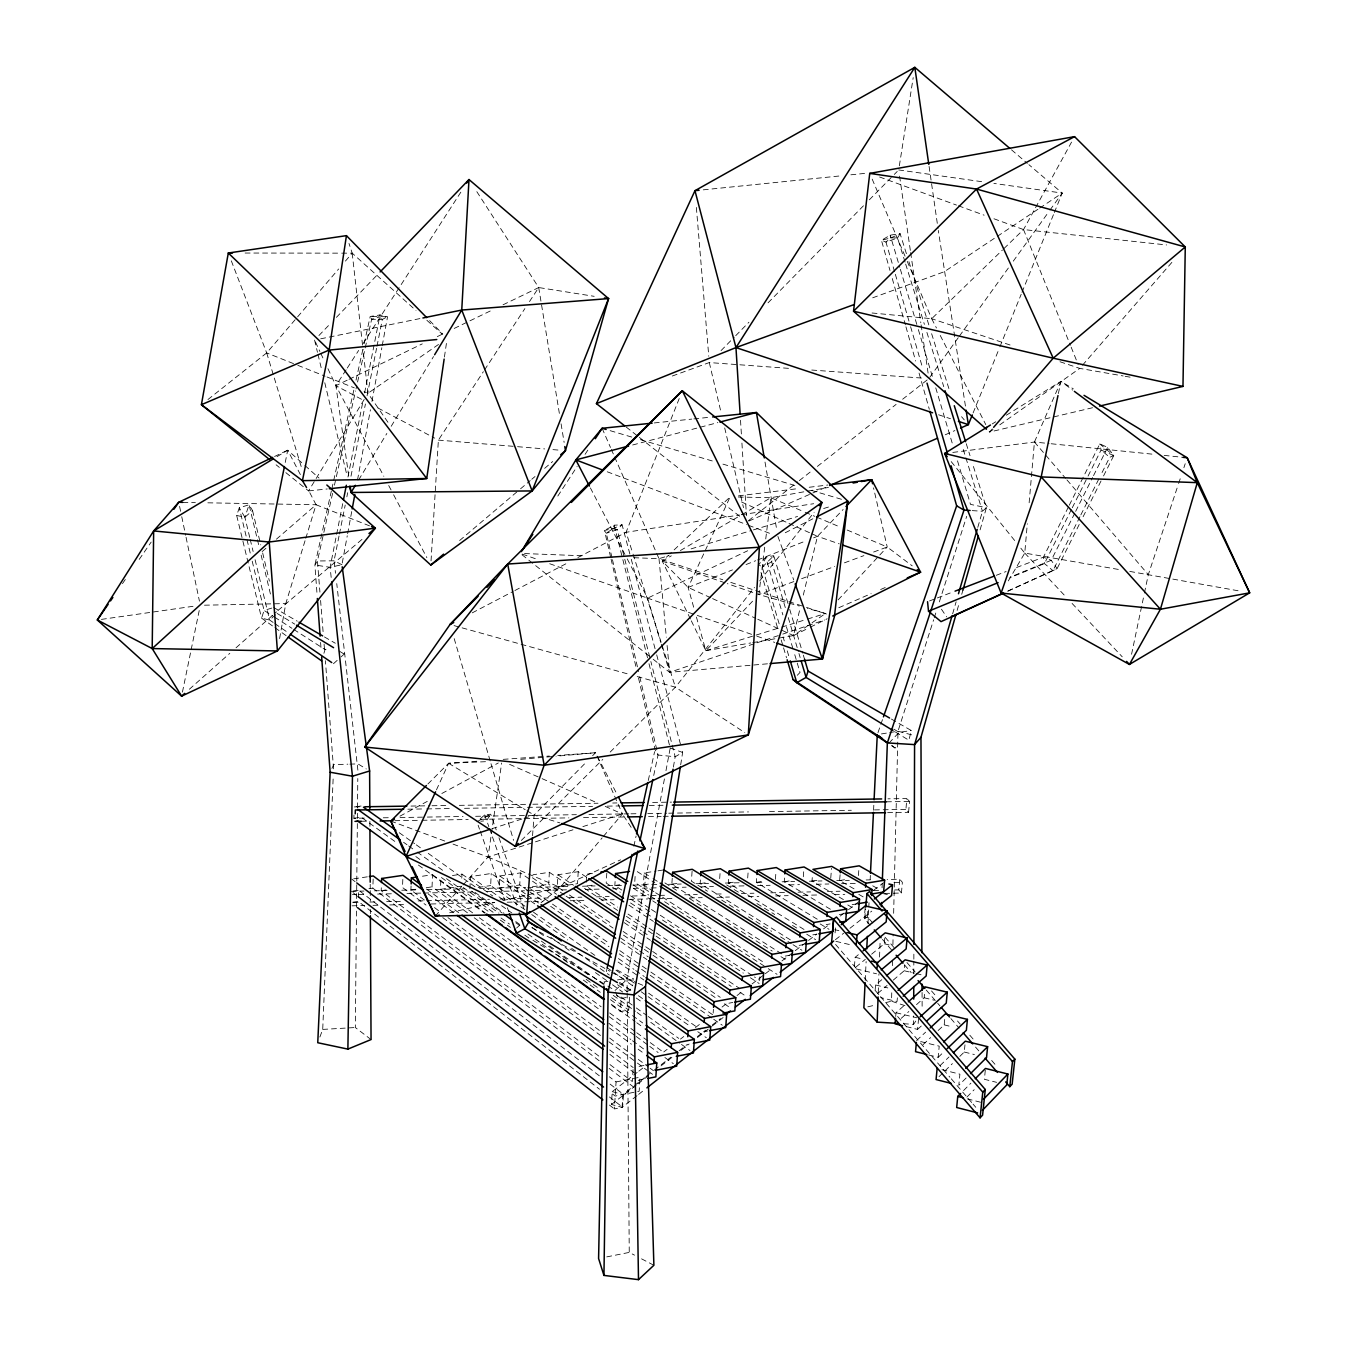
<?xml version="1.0" encoding="UTF-8"?>
<svg xmlns="http://www.w3.org/2000/svg" width="1347" height="1347" viewBox="0 0 1347 1347"><rect width="100%" height="100%" fill="white"/><g stroke="black" fill="none" stroke-linecap="round" stroke-linejoin="round"><path stroke-width="0.75" stroke-dasharray="5 3.75" d="M903.5 1023.737L913.62 1024.343L913.653 1015.941M913.805 973.864L913.838 961.253M913.855 959.148L913.872 952.834M371.048 1039.564L355.339 1027.525L357.376 820.374M357.41 818.286L357.494 809.917M357.511 807.83L357.797 778.532M357.881 770.164L336.75 583.605M904.931 1005.637L891.546 1001.225L891.798 990.769M892.404 965.647L892.556 959.367M892.909 944.718L893.145 934.246M893.65 913.317L897.994 731.219L933.623 619.788M364.38 818.1L353.874 818.269L354.008 814.48M358.47 897.658L358.74 890.232L600.122 1076.421M599.196 1060.779L372.833 888.144L373.203 877.991M598.809 1056.082L381.201 890.67L381.353 886.612M878.244 992.756L878.934 973.847M879.54 957.06L880.163 940.257M882.066 887.774L882.218 883.581M402.82 879.389L402.5 887.488L425.989 905.049M424.372 900.049L410.902 890.013L411.071 885.956M319.879 1037.022L322.724 1029.411L333.197 777.236M333.551 768.834L325.418 660.72M467.46 912.811L432.033 886.848L432.555 874.725L419.085 876.712M472.612 912.845L440.469 889.357L440.991 877.217L490.14 912.727M461.785 878.143L461.97 874.119L452.44 875.533M469.884 888.717L470.44 876.594L491.234 873.496L528.967 899.83M524.892 909.713L490.662 885.568L491.234 873.496M524.926 906.177L499.165 888.06L499.754 875.988L520.363 872.89L530.769 880.012M865.195 980.464L866.138 961.539M867.99 923.722L869.017 902.709M870.162 879.608L870.364 875.398M873.563 810.254L873.883 803.957M528.327 890.872L519.757 884.928L520.363 872.89M564.359 894.947L548.717 884.289L549.357 872.284L533.008 874.759M562.49 890.316L557.288 886.781L557.944 874.759L578.217 871.677L586.955 877.469M578.217 871.677L577.526 883.666L557.288 886.781M586.366 882.15L586.821 874.152L594.869 872.923M606.807 873.075L606.201 883.043L620.26 892.27M431.04 560.874L438.381 440.099L483.354 371.705M621.826 890.081L614.838 885.501L615.091 881.527M636.979 1095.667L622.095 1107.369L611.437 1104.473L612.228 1091.626L637.182 1072.414M610.124 1084.133L623.442 1094.404L622.634 1107.251L614.4 1108.935L616.067 1081.927L609.416 1076.825M621.236 998.43L629.554 996.932L628.729 1010.048L620.411 1011.563L621.236 998.43L616.135 994.776M635.111 876.459L634.74 882.42L650.55 892.623M622.095 1107.369L622.903 1094.505L632.837 1086.776M653.901 891.63L643.411 884.878L644.169 872.94L656.023 871.105M633.056 1069.569L632.299 1081.54L608.861 1063.726M781.681 953.844L671.85 884.255L672.237 878.295M692.089 871.29L691.415 881.174L707.461 891.209M790.335 939.852L700.154 883.615L700.558 877.688M719.685 878.581L720.106 872.671M713.152 1013.096L713.422 1009.307M804.024 929.464L728.306 883.009L728.744 877.065M532.553 835.746L534.102 815.07L586.753 761.644M747.686 877.975L748.275 870.095M817.259 919.193L756.341 882.386L756.778 876.459M759.944 976.71L759.657 980.38L754.438 976.962M775.401 879.338L776.007 871.475M830.426 909.259L784.24 881.763L784.695 875.87M803.3 876.762L803.755 870.886M843.407 899.56L811.988 881.157L812.46 875.264M830.745 878.126L831.537 868.344M854.049 888.868L839.619 880.534L840.107 874.674M858.376 875.567L858.864 869.724M854.385 966.607L855.177 957.296L858.342 954.72M865.178 907.794L864.404 916.903L872.317 918.738M875.095 990.55L875.584 984.977L881.814 979.69M871.627 954.181L884.272 943.792L884.743 938.337M1008.314 580.894L1024.764 553.078L1027.306 523.747M1029.142 502.785L1034.429 442.035L1060.914 381.353L1073.357 388.879M835.073 932.882L835.595 926.938M884.642 893.415L901.429 893.027L898.803 889.879L899.745 879.204L887.134 879.49M887.622 812.662L908.585 812.325L905.908 809.395L906.868 798.552L887.959 798.838M901.429 893.027L902.372 882.336L899.745 879.204M908.585 812.325L909.545 801.465L906.868 798.552M895.704 1016.429L896.041 1012.725L903.702 1005.923M897.371 997.824L897.035 1001.562L880.736 997.605M893.297 980.094L904.191 970.749L904.679 965.294M870.128 925.153L864.656 918.806L865.532 909.107M872.789 923.032L867.333 916.718L868.04 908.956M906.312 1026.633L917.576 1029.394L918.603 1018.231M916.499 1004.643L924.16 997.773L924.665 992.335M928.74 1054.97L938.169 1057.311L939.213 1046.164L918.435 1041.012M938.152 1030.522L944.196 1024.882L944.702 1019.443M959.822 1056.385L964.267 1052.041L964.974 1044.801M985.297 1070.242L984.404 1079.284L996.612 1082.348M764.709 547.168L758.849 594.549L787.136 602.58M765.736 538.935L770.838 497.733L805.809 491.47M444.426 357.039L446.834 340.572M463.048 884.996L488.018 857.046L501.656 763.025M899.341 165.849L913.199 77.604M680.673 764.843L682.643 752.417L681.565 748.36M673.382 767.117L675.167 756.761L650.854 661.495M279.604 638.579L285.783 603.574L305.163 540.332M331.345 491.049L314.895 564.999L330.099 567.323L341.936 564.713L347.257 535.786M347.627 533.715L351.82 510.984M357.511 479.987L370.442 409.741M371.957 401.473L381.841 347.745M382.228 345.674L387.549 316.747L380.039 314.929L370.206 316.478L363.353 347.29M664.425 778.903L627.062 978.494L627.163 991.038M665.974 770.686L670.2 748.04L648.816 662.96M342.694 503.711L330.099 567.323L331.446 579.867M347.964 477.04L362.983 401.12M364.616 392.903L380.039 314.929L378.355 317.37L371.654 319.256L356.029 388.896M339.023 536.039L334.056 560.807L335.521 573.233M339.427 533.984L345.202 505.091M346.853 496.841L347.678 492.716M350.978 476.215L365.424 403.999M367.074 395.749L376.571 348.301M376.975 346.23L382.346 319.407L387.549 316.747L370.206 316.478L371.654 319.256L382.346 319.407L378.355 317.37M285.244 462.442L287.702 450.201L303.344 464.126M182.434 692.122L190.752 651.729M191.156 649.709L199.474 609.315M1058.388 393.543L1060.914 381.353L1072.7 390.108M653.716 775.468L658.026 755.027L639.034 673.652M1131.564 654.255L1144.007 595.071M1144.428 593.034L1148.301 574.664L1177.952 485.509M606.335 971.608L607.244 967.5M633.848 846.236L636.104 835.948M648.277 780.469L654.591 751.693M331.8 488.995L354.21 388.374M356.029 380.157L362.882 349.344M332.591 493.372L317.437 560.975L319.929 592.141M334.443 485.173L355.574 390.95M779.24 638.04L793.501 635.582L800.354 607.228M803.3 595.071L817.477 536.308L843.138 509.486M891.394 719.062L911.33 730.545L908.855 740.227L894.677 731.556M957.128 610.427L959.418 602.362M961.724 594.313L962.869 590.289M980.094 529.859L986.408 507.701L972.551 463.705M952.632 613.845L956.134 601.789M977.787 527.351L982.468 511.271L986.408 507.701L970.497 504.384L957.313 460.186M323.903 653.329L325.048 649.557L329.022 648.345M305.769 538.362L316.057 504.755L308.497 490.207M934.246 617.802L936.165 611.824M939.33 601.89L966.691 516.322M1178.625 483.522L1181.252 475.592M1183.895 467.678L1185.208 463.705M249.717 537.386L244.868 517.214L249.077 504.771L239.278 507.785L236.668 515.48L261.587 618.155L273.256 626.473M877.975 732.65L882.756 718.843M785.301 607.615L771.646 561.75L773.784 555.654L765.719 557.355L758.597 564.494L762.234 567.239L779.509 624.974M771.646 561.75L762.234 567.239L765.719 557.355L782.876 614.889M611.993 557.675L606.302 533.26L612.851 528.681L614.198 525.212L622.078 524.758L630.733 557.288M679.225 398.544L626.069 532.284L632.4 552.135M973.09 412.973L999.12 348.755M999.912 346.802L1021.194 294.269M1021.986 292.316L1053.539 214.476M1054.331 212.54L1062.211 193.076L1028.923 164.688M436.445 789.898L448.618 763.278L480.088 761.021M693.671 607.211L688.132 587.427L730.158 496.858L669.813 553.971M331.934 768.43L333.736 764.625L347.846 764.187M1068.373 507.061L1043.42 557.187L1044.447 563.568L1052.95 570.64L1057.109 568.602L1079.385 524.151M1069.299 505.192L1099.809 443.921L1107.638 447.372L1113.75 455.606L1103.53 475.979M1071.353 509.587L1044.447 563.568L1009.678 577.863M1072.296 507.735L1087.13 477.949M1088.056 476.097L1101.055 450.033L1099.809 443.921L1113.75 455.606L1109.692 457.29L1100.398 475.861M1074.738 513.258L1051.216 560.318L1010.721 576.903M1075.664 511.372L1092.602 477.478M1093.545 475.609L1107.638 447.372M1079.924 516.743L1052.95 570.64L1007.421 591.384M1080.85 514.891L1099.455 477.73M1083.106 516.743L1102.604 477.831M626.49 991.847L630.127 989.961L632.787 984.943M1003.953 248.555L1023.535 229.562L1034.547 209.526M1035.54 207.707L1071.555 142.109M285.85 472.645L308.581 490.931L315.063 480.273M316.141 478.505L365.795 396.843M358.639 479.953L386.858 433.448M391.202 426.292L433.532 356.551M346.128 369.819L335.891 385.663L348.721 476.03M347.273 368.051L358.639 350.439M363.202 343.384L462.173 190.112M557.81 496.066L577.122 466.517M585.069 454.343L588.487 449.14M913.62 1024.343L915.758 1021.093M484.516 369.954L524.875 308.598M529.489 301.576L538.716 287.551L594.179 296.323M122.459 583.621L127.241 576.701M139.212 559.392L151.184 542.083M958.239 337.727L928.891 378.574L902.642 399.234M959.468 336.026L1008.398 267.952M1013.281 261.15L1048.757 211.799M1049.986 210.098L1062.211 193.076L993.901 183.411M610.208 752.047L675.419 687.172L754.505 587.46M759.691 580.911L814.144 512.264M541.056 902.743L560.217 887.404L602.126 837.901M603.473 836.302L622.415 813.958L595.542 752.737L557.759 755.448M207.943 399.537L266.689 352.914L338.636 268.996M345.421 261.082L352.207 253.169L348.991 243.437M992.284 428.902L989.574 432.033L986.728 426.46M1082.483 365.222L1174.315 259.584M435.3 916.044L461.667 886.545M838.137 599.886L887.218 547L873.529 487.85M889.037 743.056L899.089 732.347L911.33 730.545M691.314 620.849L705.845 650.702L754.539 599.112M318.919 335.538L330.587 323.415M336.413 317.353L378.659 273.441M797.256 675.302L800.034 672.439L794.124 652.588M721.049 350.607L734.25 337.171M735.731 335.672L748.932 322.236M768.026 302.839L863.461 205.788M869.337 199.811L892.825 175.918M894.29 174.42L897.237 171.439M592.613 755.701L595.542 752.737L556.025 756.223M966.893 1097.115L974.184 1089.689M963.576 1090.531L970.884 1083.173M762.234 567.239L773.784 555.654L789.14 607.379M427.875 784.021L448.618 763.278L485.543 761.695M966.119 1078.004L958.811 1085.312L959.889 1074.165L939.011 1068.929M521.272 840.511L602.783 759.422M939.044 1076.657L943.506 1072.313M944.988 1070.865L952.396 1063.625M872.065 312.992L931.703 318.7L1002.454 250.02M940.088 1065.578L948.995 1056.974M938.169 1057.311L944.095 1051.637M690.422 618.98L662.269 561.11L668.314 555.402M923.082 1044.615L930.625 1037.577M916.549 1040.541L925.608 1032.172M633.578 979.993L626.086 980.279L614.99 990.5L607.851 986.139M917.576 1029.394L922.106 1025.252M333.45 663.734L339.579 658.212M341.111 656.848L344.175 654.086L342.087 650.584M516.608 928.016L519.656 925.288M901.177 1018.366L908.838 1011.513M189.371 689.243L229.815 653.312M236.028 647.789L276.455 611.858M278.004 610.477L364.161 537.571M275.613 614.754L269.636 620.041L261.587 618.155L264.079 610.427L251.451 558.096M480.054 819.01L484.701 814.918L490.678 814.194L496.218 829.904M262.143 551.58L266.908 547.438M276.421 539.187L316.057 504.755L369.617 525.886M236.668 515.48L244.868 517.214L252.546 510.58L249.077 504.771L259.196 547.067M877.722 993.446L887.067 985.448M459.647 540.517L518.982 490.14M520.582 488.793L530.196 480.61M531.812 479.246L535.012 476.535M544.626 468.369L552.657 461.55M906.413 253.691L900.116 233.688L891.041 237.847L885.956 242.073L881.443 240.322L889.997 270.494M855.816 967.163L865.296 959.384M748.494 520.666L797.693 481.906M799.327 480.61L810.81 471.568M817.376 466.416L896.092 404.403M638.63 1094.37L645.247 1089.167M835.393 939.718L843.66 933.218M849.957 928.268L871.762 911.128M864.656 918.806L867.333 916.718M611.437 1104.473L636.222 1085.177M637.889 1083.88L649.456 1074.872M661.023 1065.881L674.241 1055.577M680.858 1050.441L689.125 1044.009M697.376 1037.577L710.61 1027.273M712.26 1025.993L723.827 1016.985M634.488 1085.497L644.405 1077.785M646.072 1076.489L652.689 1071.353M654.339 1070.057L670.873 1057.193M679.141 1050.761L687.425 1044.329M697.342 1036.618L705.609 1030.186M712.226 1025.033L720.51 1018.601M638.848 1071.134L645.499 1065.999M663.802 1051.906L667.135 1049.347M680.437 1039.093L683.771 1036.533M695.422 1027.559L700.406 1023.72M722.043 1007.068L728.693 1001.932M737.011 995.534L743.662 990.399M751.996 984L763.631 975.026M765.298 973.746L771.949 968.628M781.933 960.933L793.585 951.959M795.252 950.679L806.904 941.705M808.554 940.425L816.871 934.027M823.539 928.891L830.19 923.773M840.174 916.078L846.825 910.959M848.492 909.68L860.144 900.705M873.445 890.451L883.43 882.773M992.975 429.642L989.574 432.033L1093.41 407.535M999.777 424.827L1079.738 368.388L1123.095 375.948M438.516 344.462L367.95 393.29L364.044 391.741M757.755 619.25L793.501 635.582L810.355 623.947M812.039 622.785L825.509 613.491L807.341 608.322M1037.931 209.273L944.247 271.74L869.59 298.933M1039.665 208.112L1062.211 193.076M992.2 423.951L995.719 421.779M1006.293 415.213L1060.914 381.353M276.977 456.667L287.702 450.201L300.937 475.659M710.711 597.748L688.132 587.427L662.269 561.11L671.328 555.84M680.37 550.553L740.075 515.699M741.894 514.638L770.838 497.733L803.283 511.456M891.562 745.682L894.997 747.972L898.466 746.036M476.956 821.737L490.678 814.194L486.637 820.576L480.828 821.266M399.941 816.164L427.268 801.381M441.833 793.501L498.306 762.958M472.258 612.851L513.039 591.485M514.891 590.525L568.619 562.373M577.897 557.523L626.069 532.284L739.452 515.009M785.267 532.738L812.847 518.797M793.501 635.582L808.453 628.123M810.322 627.197L827.142 618.795M347.156 380.224L335.891 385.663L327.893 368.573M349.041 379.315L422.285 343.872M437.304 336.615L442.944 333.888M454.208 328.432L491.756 310.265M503.037 304.809L538.716 287.551L475.744 189.994M274.552 456.498L287.702 450.201M549.711 563.736L647.604 598.135L747.686 550.755M502.869 900.554L560.217 887.404L620.563 859.841M1008.061 590.929L1057.109 568.602L1051.216 560.318L1043.42 557.187L1013.954 568.518M748.78 521.104L827.748 486.419M945.24 434.795L954.871 430.569M838.827 607.699L871.139 593.64M880.635 589.515L886.343 587.023M610.612 557.086L604.466 530.465L612.851 528.681L622.078 524.758L617.229 529.725L606.302 533.26L604.466 530.465L614.198 525.212L622.348 557.624M688.132 587.427L732.532 569.882M746.053 564.545L755.701 560.722M757.637 559.965L805.893 540.888M813.622 537.84L817.477 536.308L839.282 543.885M929.514 600.947L935.39 598.691M937.36 597.933L953.07 591.889M996.275 575.304L1006.091 571.532M793.854 581.584L758.849 594.549L727.313 583.638M801.633 578.705L834.702 566.447M844.434 562.844L863.882 555.638M873.614 552.034L887.218 547L912.222 565.858M672.321 376.015L709.297 362.562L788.77 368.354M653.194 659.255L669.594 672.321L754.977 643.479M756.963 642.805L780.805 634.757M782.792 634.083L824.482 620.007M492.076 828.658L522.097 818.959M524.101 818.303L534.102 815.07L559.864 822.865M453.03 844.098L488.018 857.046L533.479 842.464M535.449 841.841L572.997 829.803M582.881 826.62L622.415 813.958L631.474 827.833M696.433 617.094L705.845 650.702L779.644 627.753M781.63 627.13L805.573 619.687M807.56 619.064L825.509 613.491M271.74 608.086L264.079 610.427L272.801 616.017M633.78 557.709L659.003 558.668L669.038 555.604M691.129 548.869L751.39 530.516M753.394 529.91L797.576 516.457M823.674 508.493L831.722 506.051M632.652 444.981L717.85 422.604M905.049 262.076L897.557 237.964L891.041 237.847L881.443 240.322L890.182 235.169L900.116 233.688L897.557 237.964L885.956 242.073L894.762 272.313M867.822 1006.832L875.735 1004.963M885.619 1002.623L891.546 1001.225M449.645 912.761L494.686 902.423L427.504 904.073M320.687 338.821L420.853 318.397M606.773 1256.886L629.251 1252.407L634.521 1255.168M616.067 1081.927L640.044 1077.196L639.152 1091.255L615.192 1096.054L610.208 1092.198M638.192 1080.361L646.038 1078.812M639.084 1066.42L644.977 1065.258M703.521 1031.802L707.562 1031.044M728.912 1003.195L732.819 1002.471M807.863 491.116L828.439 487.429M785.217 956.084L789.275 955.377M799.175 945.375L803.182 944.668M812.83 934.869L816.787 934.195M705.845 650.702L750.7 642.974M752.737 642.62L777.202 638.394M826.216 924.598L830.106 923.924M839.299 914.546L843.155 913.889M852.129 904.679L857.82 903.719M881.426 733.93L887.639 732.92M889.71 732.583L897.994 731.219L915.219 735.782M811.988 881.157L819.498 879.945M839.619 880.534L847.886 879.204M756.341 882.386L763.968 881.157M784.24 881.763L791.8 880.551M700.154 883.615L707.899 882.403M728.306 883.009L734.081 882.083M643.411 884.878L649.338 883.952M671.85 884.255L679.679 883.026M592.158 885.215L586.13 886.141L617.549 907.087M614.838 885.501L622.802 884.272M741.524 514.689L813.672 503.711M499.165 888.06L519.757 884.928M532.368 886.797L548.717 884.289M657.993 870.802L663.919 869.893M352.796 902.204L358.336 901.379L381.47 919.395M440.469 889.357L461.415 886.208M478.185 887.454L490.662 885.568M381.201 890.67L387.01 889.811M410.902 890.013L416.661 889.155M426.275 887.707L432.033 886.848M353.183 891.057L361.114 889.879M368.926 888.717L372.833 888.144M607.918 981.323L604.079 981.879L605.426 985.28M617.482 979.909L627.062 978.494L636.289 982.485M353.722 878.816L367.411 876.813M101.429 619.384L196.191 605.864M353.874 818.269L361.316 817.259L397.096 843.054M356.13 806.685L361.72 805.944M952.8 452.424L1034.429 442.035L1049.077 443.533M738.476 495.848L798.822 488.523M809.227 487.26L827.95 485.004M308.581 490.931L327.237 488.961M703.286 189.843L842.565 175.666M850.883 174.807L867.519 173.123M654.238 422.941L691.769 419.102M693.857 418.883L710.526 417.183M520.666 759.338L553.937 756.408M661.276 644.253L669.594 672.321L768.009 663.768M503.189 759.354L549.357 756.037M322.724 1029.411L355.339 1027.525M349.866 764.136L357.948 763.884L366.283 768.969M353.049 902.439L359.346 902.288M369.836 902.052L376.133 901.901M386.64 901.665L403.427 901.278M418.126 900.941L424.423 900.789M426.511 900.739L489.483 899.291M499.99 899.055L548.263 897.944M569.259 897.456L581.837 897.169M596.536 896.833L609.13 896.546M632.214 896.008L649.018 895.62M651.106 895.57L657.403 895.435M659.508 895.385L665.805 895.233M684.697 894.795L697.291 894.509M716.183 894.071L724.585 893.886M741.372 893.499L753.966 893.213M770.753 892.825L785.453 892.489M798.047 892.185L810.641 891.899M827.428 891.512L840.023 891.226M873.614 890.451L879.911 890.3M894.593 889.963L898.803 889.879M352.022 905.824L364.599 905.538M372.984 905.336L381.369 905.133M389.771 904.948L406.541 904.561M507.196 902.204L542.841 901.379M570.101 900.739L584.783 900.402M601.553 900.015L614.148 899.712M628.813 899.375L647.688 898.937M649.793 898.887L656.073 898.735M658.178 898.685L672.86 898.348M689.63 897.961L702.208 897.658M716.89 897.321L729.468 897.035M748.343 896.597L758.832 896.344M775.603 895.957L788.18 895.654M802.863 895.317L817.545 894.98M834.315 894.593L844.805 894.341M351.348 891.327L363.943 891.057M374.449 890.822L387.06 890.552M401.76 890.215L418.58 889.845M426.982 889.66L464.799 888.818M479.515 888.498L525.734 887.471M527.839 887.437L569.865 886.511M582.46 886.225L595.071 885.939M607.682 885.669L622.381 885.349M632.888 885.114L649.709 884.743M651.796 884.693L658.111 884.558M668.617 884.322L681.228 884.036M695.928 883.716L708.539 883.43M725.343 883.06L740.059 882.74M756.862 882.369L765.264 882.184M782.068 881.814L794.679 881.527M809.395 881.207L821.99 880.938M836.706 880.601L849.317 880.332M866.121 879.961L870.33 879.86M352.409 894.644L356.601 894.543M358.706 894.509L367.108 894.307M377.598 894.071L392.297 893.751M406.979 893.415L421.678 893.095M423.783 893.044L474.161 891.916M486.755 891.63L524.539 890.788M526.626 890.737L566.515 889.845M585.406 889.424L600.105 889.104M612.7 888.818L621.102 888.633M633.696 888.347L658.885 887.791M673.567 887.454L686.162 887.168M700.861 886.848L713.455 886.562M730.242 886.191L744.942 885.855M757.536 885.568L770.13 885.299M789.022 884.878L799.512 884.642M816.316 884.255L828.91 883.986M841.505 883.699L856.187 883.363M893.97 882.521L902.372 882.336M204.475 605.19L285.783 603.574M383.272 817.797L391.657 817.663M400.059 817.528L425.248 817.107M427.353 817.073L463.031 816.501M475.626 816.299L576.381 814.682M588.976 814.48L628.847 813.841M630.952 813.807L637.249 813.706M647.739 813.537L666.63 813.234M668.735 813.201L748.494 811.921M769.474 811.584L851.338 810.271M874.439 809.901L905.908 809.395M361.249 821.266L369.65 821.131M394.806 820.71L419.978 820.306M422.066 820.272L468.2 819.515M480.795 819.313L522.737 818.622M524.825 818.589L568.872 817.882M583.537 817.629L625.479 816.956M648.547 816.568L661.141 816.366M663.229 816.333L669.526 816.231M354.278 806.92L362.68 806.802M411.003 806.062L429.912 805.775M432.017 805.742L448.82 805.489M459.327 805.338L530.769 804.26M532.873 804.226L598.001 803.233M612.717 803.014L616.909 802.947M652.638 802.408L671.547 802.122M407.838 809.193L424.642 808.924M426.73 808.907L451.918 808.52M464.513 808.318L525.397 807.375M527.502 807.341L592.579 806.348M607.261 806.129L619.856 805.927M649.254 805.472L663.936 805.253M886.461 801.819L909.545 801.465M245.103 253.034L339.596 253.152M341.7 253.152L352.207 253.169L416.004 310.534M182.889 502.364L195.366 502.583M207.859 502.818L316.057 504.755M738.291 497.026L770.838 497.733M524.539 553.566L583.369 555.806M972.197 510.614L982.468 511.271L962.499 446.951M811.77 370.038L924.699 378.271M438.381 440.099L515.463 446.497M517.551 446.682L544.643 448.921M552.977 449.629L561.312 450.319M1051.182 443.752L1153.706 454.309M1164.178 455.387L1183.003 457.34M993.951 218.77L1023.535 229.562L1166.62 244.952M898.702 169.941L983.563 181.946M1125.166 376.301L1131.362 377.396M1020.824 548.178L1024.764 553.078L1121.529 569.983M1129.763 571.414L1239.341 590.979M882.504 893.465L889.778 895.115M834.837 929.683L838.878 930.642M884.272 943.792L892.219 945.661M835.931 941.351L852.095 945.156M855.177 957.296L863.309 959.216M904.191 970.749L914.175 973.123M916.179 973.595L922.173 975.026M856.271 968.948L876.56 973.797M612.851 528.681L617.229 529.725L650.332 659.458M875.584 984.977L887.825 987.923M924.16 997.773L934.195 1000.198M896.041 1012.725L916.718 1017.776M944.196 1024.882L952.262 1026.852M964.267 1052.041L974.403 1054.549M967.264 1098.849L980.616 1102.25M612.228 1091.626L622.903 1094.505M454.057 625.614L460.085 627.298M462.105 627.854L629.133 674.308M637.182 676.548L675.419 687.172L744.807 732.633M789.157 603.153L799.259 606.032M610.157 430.67L632.315 437.236M640.364 439.627L714.87 461.735M722.935 464.126L795.42 485.627M811.534 490.409L841.74 499.367M938.573 414.775L950.477 418.715M614.653 457.037L659.003 558.668L722.783 579.749M730.764 582.375L804.513 606.756M806.499 607.413L826.435 614.013M907.238 261.352L931.703 318.7L1010.654 345.202M1060.005 361.754L1079.738 368.388M662.269 561.11L725.343 582.948M627.231 558.904L647.604 598.135L695.288 614.737M697.275 615.427L754.892 635.498M756.879 636.188L774.761 642.418M522.299 554.105L536.005 558.921M670.2 748.04L682.643 752.417L675.167 756.761L658.026 755.027L655.046 749.639L638.023 675.891M879.608 176.996L956.488 205.081M958.475 205.805L984.101 215.166M390.832 821.081L445.251 841.218M607.244 471.787L746.524 524.555M748.477 525.296L772.033 534.22M231.314 260.847L266.689 352.914L295.902 364.566M297.839 365.34L325.115 376.217M327.052 376.992L354.312 387.852M488.018 857.046L560.217 887.404M805.186 512.264L814.716 516.305M816.636 517.113L839.535 526.812M847.162 530.028L887.218 547M638.124 983.276L645.499 986.475M1113.75 455.606L1101.055 450.033L1109.692 457.29M509.587 764.355L540.198 777.808M542.1 778.65L597.546 803.031M605.207 806.382L622.415 813.958M741.557 501.993L787.103 522.585M789.005 523.444L809.884 532.873M811.786 533.732L817.477 536.308M712.597 598.607L755.869 618.391M341.936 564.713L334.056 560.807L317.437 560.975L314.895 564.999L317.05 594.296M641.559 1258.839L653.884 1265.271M361.518 399.268L335.891 385.663L383.828 476.282M377.985 408.023L434.711 438.145M617.044 969.958L633.612 978.915M531.762 927.628L609.753 971.17M611.572 972.18L626.086 980.279M872.721 885.804L879.961 889.946M858.814 894.374L864.067 897.422M273.66 607.497L297.232 621.169M324.442 636.946L335.319 643.243M619.233 983.63L630.127 989.961M847.802 904.965L854.941 909.174M893.785 729.131L899.089 732.347M820.171 923.941L829.028 929.312M277.112 613.441L294.757 624.132M338.872 650.87L344.175 654.086M448.618 763.278L525.195 809.682M526.98 810.759L534.102 815.07M532.924 940.307L606.066 985.044M726.656 884.928L739.116 892.606M756.913 903.551L774.693 914.495M792.491 925.44L799.613 929.817M806.718 934.195L815.625 939.667M721.723 900.116L739.554 911.262M748.461 916.836L771.629 931.316M780.553 936.889L791.245 943.573M793.029 944.702L801.936 950.275M664.913 882.908L677.221 890.737M689.529 898.55L708.876 910.841M726.454 922.022L772.185 951.066M780.974 956.656L788.012 961.135M644.169 872.94L651.275 877.453M653.042 878.598L658.363 881.982M637.249 871.61L654.844 882.857M274.535 617.128L291.962 628.308M293.697 629.419L325.048 649.557M655.652 892.758L660.889 896.125M662.64 897.254L763.985 962.549M664.61 901.699L766.494 967.516M768.245 968.661L777.034 974.319M633.039 884.861L648.783 895.065M650.517 896.193L657.521 900.722M633.326 888.245L650.938 899.695M652.706 900.84L656.225 903.13M630.548 895.789L649.742 908.366M651.477 909.511L658.464 914.091M660.215 915.236L752.687 975.817M630.817 899.207L650.146 911.902M662.455 920.001L743.325 973.123M750.346 977.737L759.136 983.512M630.548 902.961L644.523 912.188M646.274 913.333L653.278 917.947M628.931 905.218L648.176 917.947M649.928 919.092L653.413 921.415M628.022 914.074L647.234 926.871M648.968 928.032L739.756 988.53M584.514 888.33L617.684 910.505M626.422 916.347L654.356 935.02M656.107 936.182L731.185 986.374M739.924 992.217L746.912 996.881M557.944 874.759L573.569 885.248M625.665 920.186L641.29 930.676M643.041 931.838L649.978 936.502M549.357 872.284L570.269 886.36M624.284 922.695L645.179 936.771M646.93 937.933L650.416 940.273M569.411 895.014L612.75 924.412M623.156 931.467L643.967 945.577M645.701 946.756L650.904 950.275M652.638 951.453L720.241 997.319M566.11 896.125L613.07 928.066M623.493 935.172L642.637 948.187M644.371 949.366L651.325 954.097M653.076 955.292L715.678 997.891M724.383 1003.801L731.337 1008.533M273.087 622.398L269.636 620.041L255.054 559.561M274.805 623.577L288.612 633.039M532.385 877.722L556.58 894.273M620.58 937.967L637.872 949.787M639.589 950.965L648.244 956.858M532.503 881.207L553.314 895.452M620.916 941.772L641.728 956.033M643.462 957.212L646.93 959.586M530.011 888.616L550.738 902.928M552.455 904.106L609.433 943.456M619.788 950.612L640.499 964.907M642.233 966.102L649.136 970.867M650.87 972.063L713.018 1014.981M530.045 892.068L543.784 901.564M550.654 906.329L608.996 946.739M619.3 953.878L639.892 968.139M641.61 969.335L648.479 974.083M650.197 975.279L711.974 1018.063M713.691 1019.258L722.278 1025.202M499.754 875.988L525.566 893.937M527.283 895.132L539.322 903.5M618.458 958.559L633.932 969.335M635.649 970.53L644.253 976.508M530.667 901.025L535.82 904.612M618.121 962.044L638.697 976.39M640.414 977.585L643.832 979.976M533.513 912.222L597.058 956.909M615.933 970.21L636.542 984.691M648.564 993.16L700.086 1029.394M531.728 914.546L567.676 939.903M607.042 967.685L612.178 971.305M613.895 972.517L632.72 985.802M641.29 991.83L646.425 995.45M648.126 996.662L690.927 1026.852M697.763 1031.684L706.333 1037.729M470.44 876.594L504.738 900.907M571.599 948.288L609.315 975.026M619.586 982.317L631.591 990.82M638.444 995.686L643.597 999.322M274.923 627.651L286.591 635.969M461.97 874.119L492.733 895.991M550.822 937.293L571.33 951.874M617.465 984.674L627.719 991.964M636.272 998.043L643.108 1002.909M399.251 832.715L414.607 843.66M416.307 844.872L421.426 848.526M428.262 853.392L476.013 887.454M501.606 905.689L511.843 912.997M532.318 927.595L545.956 937.327M595.425 972.601L610.78 983.546M612.498 984.775L622.718 992.066M474.986 892.371L503.845 913.047M515.733 921.567L520.834 925.221M549.694 945.914L604.028 984.842M621.018 997.016L634.589 1006.748M636.289 1007.96L646.476 1015.268M648.176 1016.48L678.736 1038.385M403.578 842.296L406.979 844.737M408.68 845.95L415.482 850.833M417.183 852.062L444.392 871.576M471.602 891.091L502.212 913.047M515.817 922.796L522.619 927.679M541.309 941.098L588.925 975.262M463.115 887.437L498.946 913.182M527.94 934.027L568.889 963.459M613.239 995.349L635.414 1011.294M637.131 1012.523L643.95 1017.423M650.769 1022.339L679.78 1043.184M681.481 1044.413L690.018 1050.542M415.819 856.557L420.938 860.245M446.48 878.665L494.181 913.047M500.983 917.947L509.503 924.093M524.825 935.138L531.644 940.054M586.147 979.336L599.769 989.169M611.69 997.757L628.729 1010.048M500.309 920.085L510.479 927.426M583.352 980.077L588.437 983.748M590.138 984.977L600.291 992.318M610.46 999.676L630.8 1014.358M632.501 1015.587L642.671 1022.929M432.555 874.725L485.307 912.963M611.252 1004.256L635.094 1021.531M636.794 1022.76L643.597 1027.694M418.395 865.043L484.6 913.064M611.925 1005.401L620.411 1011.563M479.38 917.795L601.183 1006.781M609.652 1012.961L635.026 1031.499M636.727 1032.728L648.564 1041.383M650.247 1042.612L663.785 1052.495M474.211 917.762L600.762 1010.503M609.214 1016.699L634.521 1035.237M636.205 1036.483L648.025 1045.137M649.709 1046.366L658.144 1052.546M664.896 1057.496L673.332 1063.675M426.578 889.037L458.654 912.66M608.827 1023.316L630.766 1039.48M632.45 1040.726L644.253 1049.431M428.363 894.105L453.737 912.862M609.4 1027.929L631.406 1044.194M638.158 1049.195L644.927 1054.196M434.492 907.592L441.227 912.609M447.962 917.627L601.25 1031.819M609.686 1038.099L636.626 1058.186M638.31 1059.432L648.429 1066.959M650.113 1068.222L653.48 1070.73M442.776 917.593L600.493 1035.473M608.878 1041.753L635.733 1061.806M637.4 1063.069L647.469 1070.596M649.153 1071.842L652.504 1074.35M609.703 1049.919L633.191 1067.565M609.854 1054.415L636.693 1074.653M609.181 1068.407L635.818 1088.713M351.769 879.103L355.086 881.662M352.998 892.623L356.315 895.199M383.12 920.674L599.499 1089.235M609.416 1096.963L622.634 1107.251M609.45 1105.062L614.4 1108.935M626.187 427.033L637.754 436.142M639.404 437.438L740.244 516.743M521.979 554.728L651.561 657.959M276.101 464.799L279.351 467.409M892.017 745.514L894.997 747.972M1011.496 149.82L1027.34 163.341M304.91 465.506L319.003 478.033M426.898 320.317L442.456 334.309M429.626 320.62L442.759 334.039M1024.764 553.078L1066.336 597.31M1072.077 603.422L1122.253 656.831M885.08 937.243L894.661 948.305M906.952 962.533L915.152 972.012M931.552 990.971L937.007 997.285M957.498 1020.992L960.243 1024.141M969.806 1035.203L973.898 1039.951M991.661 1060.476L997.134 1066.807M882.453 939.398L892.034 950.494M904.359 964.738L911.212 972.652M926.265 990.079L939.953 1005.906M950.898 1018.585L959.115 1028.081M975.548 1047.09L981.02 1053.421M835.561 944.399L879.12 994.995M880.483 996.578L949.921 1077.23M951.285 1078.812L971.692 1102.536M973.056 1104.119L975.784 1107.285M1034.429 442.035L1065.612 478.337M1066.959 479.919L1148.301 574.664M961.556 416.711L964.267 419.877M951.201 461.617L1015.571 541.646M387.936 422.268L367.95 393.29L363.017 349.378M941.435 609.198L946.638 616.859M244.868 517.214L239.278 507.785L250.963 556.092M388.711 485.526L392.634 492.918M393.61 494.77L426.864 557.641M590.39 487.917L626.271 557.035M597.445 756.425L617.448 795.151M931.703 318.7L936.451 327.995M940.24 335.437L985.785 424.608M315.451 341.97L319.896 351.483M320.771 353.369L324.341 360.979M602.109 428.279L610.477 447.457M611.319 449.376L613.828 455.118M872.183 179.134L906.43 259.432M1023.535 229.562L1070.377 345.253M1071.151 347.172L1078.172 364.532M615.596 991.998L617.414 996.527M777.909 536.443L793.72 579.934M478.134 825.24L479.515 829.18M480.222 831.133L504.687 900.032M507.348 907.71L508.846 911.767M498.979 837.75L523.865 908.4M484.701 814.918L488.843 826.671M489.533 828.624L516.49 905.15M891.041 237.847L890.182 235.169L899.779 267.312M633.039 554.122L675.419 687.172M908.939 261.688L929.093 325.705M931.619 333.702L949.248 389.704M966.254 443.702L970.025 455.707M905.672 264.079L924.396 324.374M926.904 332.406L943.759 386.673M266.689 352.914L301.29 466.921M783.078 636.929L784.274 640.903M787.254 650.87L789.628 658.835M760.971 572.424L778.212 629.992M781.176 639.926L782.961 645.87M783.567 647.856L786.53 657.791M900.368 269.316L917.762 327.59M918.351 329.594L933.336 379.82M935.744 387.852L952.514 444.106M789.729 609.383L802.745 653.16M803.334 655.147L804.513 659.121M788.264 617.6L798.35 651.493M798.956 653.497L800.135 657.488M786.429 626.793L793.518 650.601M647.604 598.135L660.687 642.25M454.192 638.613L490.409 761.678M490.998 763.698L513.561 840.36M895.351 274.317L910.016 324.711M910.606 326.715L922.325 367.024M892.27 278.543L905.386 324.812M905.942 326.833L915.64 361.013M919.058 373.085L929.312 409.303M631.272 559.308L656.157 652.824M656.696 654.844L681.026 746.322M622.853 559.662L648.311 660.939M250.205 539.406L253.118 551.495M314.558 340.084L317.471 352.274M317.959 354.295L321.361 368.522M324.779 382.75L347.156 476.215M252.546 510.58L260.729 544.878M262.665 552.943L269.4 581.163M261.133 555.132L271.252 597.428M709.297 362.562L721.335 413.647M724.703 427.942L743.493 507.651M612.464 559.712L638.562 671.614M611.083 559.14L636.138 667.691M179.589 506.405L181.306 514.638M181.744 516.709L185.633 535.247M186.054 537.301L199.44 601.149M765.012 462.072L776.832 530.247M538.716 287.551L559.375 413.495M561.076 423.817L564.124 442.405M965.429 406.053L938.303 230.438M899.594 176.137L910.353 250.508M910.656 252.579L920.809 322.809M921.112 324.863L928.285 374.449M929.093 166.439L938.017 228.384M352.207 253.169L362.781 347.29M659.003 558.668L666.327 637.198M667.102 645.466L669.594 672.321M696.365 207.455L708.775 356.265M320.586 600.459L323.246 633.696M324.088 644.102L324.745 652.403M320.586 642.452L321.209 650.82M740.513 420.247L741.422 434.778M741.928 443.079L746.474 515.733M627.18 993.126L629.251 1252.407M369.886 821.35L369.92 827.647M370.206 884.306L370.24 888.498M370.24 890.586L370.307 901.076M370.341 909.478L370.374 913.67M922.072 992.486L922.139 1009.206"/><path stroke-width="1.5" d="M913.721 999.104L913.754 986.492M913.906 944.415L914.579 744.605L952.043 615.865M326.833 485.004L375.358 528.142L277.415 650.938L181.609 696.163L152.194 648.564L153.659 530.937L178.73 502.279L272.666 457.391M680.336 766.931L645.499 986.475L653.884 1265.271L638.495 1279.65L603.944 1275.407L608.12 992.066L637.805 851.068M321.664 657.1L330.15 772.235L317.757 1042.73L347.88 1049.111L352.459 776.226L331.665 581.955M1099.506 406.104L1182.969 386.404L1185.276 246.972L1074.552 136.636L869.741 173.393L853.543 311.208L986.442 429.255M603.995 986.071L598.59 1258.519L603.944 1275.407M355.221 813.79L355.355 810.002L403.645 809.261M381.504 882.538L381.656 878.48L402.989 875.348L423.295 890.35M897.422 1023.366L877.166 1022.137L878.092 996.948M881.376 906.666L881.544 902.473M882.386 879.389L887.353 742.921L963.981 510.109L951.083 465.776M411.155 883.935L411.391 877.84L417.166 876.998M865.094 982.552L863.865 1007.775L877.166 1022.137M866.744 948.945L867.367 936.333M870.465 873.294L873.462 812.359M874.085 799.748L877.284 734.62M350.169 486.301L351.045 492.463L532.149 490.931L461.752 310.046L468.992 179.538L608.575 298.596L565.471 450.656L532.149 490.931L430.787 565.033L351.045 492.463L349.58 486.368M571.347 502.431L682.306 390.782L759.405 547.202L748.292 734.906L515.345 846.404L364.751 747.029L450.033 624.503L507.718 564.039L682.306 390.782L821.923 502.448L748.292 734.906L544.154 765.231L364.751 747.029L507.718 564.039L759.405 547.202L821.923 502.448L819.33 505.714M615.326 877.537L615.562 873.546L629.52 871.408M654.002 1062.817L654.389 1056.89L647.638 1051.906M646.627 1055.459L656.78 1062.951L655.854 1076.859L648.008 1078.425M672.372 876.308L672.641 872.334L692.223 869.303L806.499 939.97L805.506 952.497L791.312 955.006M671.21 1047.663L671.48 1043.757L646.055 1025.387M645.297 1028.94L677.642 1052.377L676.699 1066.151L655.417 1070.343M687.761 1036.735L688.165 1030.926L645.314 1000.552M700.693 875.702L700.962 871.745L720.392 868.714L820.188 929.464L819.178 941.856L805.186 944.314M646.526 1005.333L694.362 1039.362L693.419 1053L676.278 1056.334M704.195 1022.221L704.464 1018.399L645.988 977.703M645.55 981.172L710.711 1026.65L709.751 1040.137L693.368 1043.285M713.556 1007.421L713.961 1001.747L649.978 958.054M728.879 875.095L729.165 871.139L748.41 868.125L833.574 919.159L982.771 1092.114L980.077 1117.825L831.368 945.022L833.658 919.176L836.47 917.021L985.28 1089.521L982.586 1115.181L980.077 1117.825M648.665 960.781L726.673 1014.224L725.713 1027.576L709.583 1030.657M729.586 993.833L729.855 990.096L653.447 938.825M426.393 785.503L390.832 821.081L406.019 856.456L435.3 916.044L526.694 914.259L532.402 837.8M652.15 941.452L735.782 997.723L734.822 1010.907L722.918 1013.129M742.18 980.431L742.45 976.743L655.012 919.109M756.93 874.489L757.216 870.549L776.31 867.552L846.691 909.09L845.68 921.264L839.838 922.257M655.164 922.56L751.373 986.172L750.397 999.205L734.772 1002.117M760.365 971.221L760.634 967.55L657.521 900.722M657.976 904.275L763.631 972.921L762.655 985.819L751.121 987.94M771.663 957.97L771.932 954.349L660.148 883.11M784.846 873.9L785.149 869.96L804.075 866.98L859.538 899.224L858.51 911.279L845.074 913.552M660.131 886.225L781.529 963.812L780.553 976.592L763.463 979.707M785.873 947.716L786.21 943.523L672.641 872.334M663.919 869.893L792.524 950.713L791.531 963.358L781.243 965.21M799.832 937.074L800.169 932.915L700.962 871.745M813.504 926.652L813.824 922.543L729.165 871.139M826.873 916.448L827.21 912.374L757.216 870.549M840.275 872.704L840.595 868.798L859.201 865.818L884.625 880.18L883.598 892.017L870.499 894.189M839.972 906.464L840.309 902.439L785.149 869.96M852.803 896.681L853.139 892.691L812.931 869.371L831.705 866.39L872.115 889.542L871.61 895.519M856.288 944.23L857.079 934.885L887.151 910.959L865.33 905.975M865.549 887.202L865.885 883.245L840.595 868.798M877.049 968.19L877.537 962.583L907.137 937.95L885.232 932.865L863.09 950.864M887.151 910.959L886.174 921.92L859.285 943.557M888.902 883.986L892.539 884.811L891.596 895.519L880.029 904.628M895.536 1018.298L895.048 1023.855L902.557 1025.707M907.137 937.95L906.144 948.911L881.224 969.857M865.717 907.171L866.963 893.583L869.623 891.529L1014.847 1059.129L1012.153 1084.183L1009.779 1086.675L1005.67 1081.927M916.381 1042.41L915.539 1051.67L926.854 1054.499M886.478 975.716L905.167 959.839L927.174 965.024L926.164 975.969L903.163 996.174M937.125 1068.44L936.081 1079.553L951.235 1083.392M908.299 1001.848L925.17 986.88L947.278 992.167L946.251 1003.094L926.635 1021.093M960.664 1093.478L957.751 1096.424L956.673 1107.503L977.619 1112.891M930.137 1027.98L945.224 1014.005L967.415 1019.376L966.371 1030.287L947.076 1048.791M953.44 1052.664L965.328 1041.18L987.62 1046.67L986.543 1057.563L970.497 1073.626M975.262 1078.745L985.482 1068.44L1007.876 1074.03L1006.781 1084.907L982.384 1110.383M1009.779 1086.675L1012.473 1061.571L1014.847 1059.129M444.14 359.093L426.73 478.488L329.308 488.742M269.619 459.58L201.41 404.706L228.3 253.017L346.432 235.641L329.139 350.085L302.435 480.66L306.544 487.513M770.097 663.583L822.445 659.02L847.785 501.151L756.408 412.485L712.614 416.964M673.029 769.188L633.932 994.928L638.495 1279.65M352.19 508.93L354.85 494.467M343.502 499.602L346.347 485.24M273.407 458.822L153.659 530.937L97.321 619.974L152.194 648.564L277.415 650.938L269.232 542.016L284.419 466.533M1084.032 395.345L1187.195 457.761L1249.679 592.832L1129.426 664.458L1001.124 593.067L1041.18 476.922L1057.967 395.58M639.96 840.848L652.857 779.543M607.244 967.5L632.046 854.453M636.542 833.894L647.823 782.523M776.748 643.108L822.445 659.02L834.416 616.64L847.785 501.151L816.518 516.945M921.887 952.733L920.961 737.314L955.983 614.451M962.869 590.289L978.377 535.904M958.475 593.741L977.215 529.371M1126.563 661.394L1129.426 664.458L1160.424 609.248L1197.298 482.647L1187.195 457.761L1183.003 457.34M804.513 659.121L808.065 671.059L806.078 677.423L796.784 682.727L793.08 679.612L787.136 659.777M883.447 716.873L956.656 505.849L929.885 411.306M759.405 547.202L544.154 765.231L515.345 846.404L518.309 843.458M532.149 490.931L608.575 298.596L604.449 297.94M972.298 414.927L968.358 424.642L960.647 428.026M618.408 797.003L645.078 848.661L526.694 914.259L406.019 856.456L435.569 791.8M624.537 425.736L596.435 403.629L694.968 190.685L914.815 67.35L1009.913 148.456M525.936 914.293L528.697 922.139L524.825 928.74L516.372 933.235L509.419 913.603M521.407 551.613L575.842 459.899L602.109 428.279L652.15 423.16M351.045 492.463L355.389 485.307M434.61 354.766L461.752 310.046L608.575 298.596M466.719 183.074L468.992 179.538L380.123 271.926M522.602 549.946L532.823 534.304M595.29 438.701L602.109 428.279L606.133 429.474M108.097 604.399L97.321 619.974L181.609 696.163L184.707 693.385M110.488 600.93L112.879 597.462M173.931 509.217L178.73 502.279L182.889 502.364M993.631 427.319L1053.219 358.201L1185.276 246.972L976.541 189.068L869.741 173.393M920.961 737.314L914.579 744.605L887.353 742.921L878.732 735.799M845.983 506.523L871.644 479.7L920.557 572.155L832.749 616M983.478 1099.287L1007.876 1074.03M982.771 1092.114L985.28 1089.521M478.134 596.216L450.033 624.503L453.737 622.55M487.008 587.275L494.416 579.833M1074.552 136.636L976.541 189.068L853.543 311.208L1053.219 358.201L1182.969 386.404M965.732 1068.373L987.62 1046.67M943.675 1041.938L967.415 1019.376M152.194 648.564L269.232 542.016L375.358 528.142L368.96 533.53M920.102 1016.867L947.278 992.167M898.028 990.382L927.174 965.024M430.787 565.033L443.601 554.139M560.672 454.747L565.471 450.656L564.797 446.531M526.694 914.259L529.876 911.7M646.897 1087.871L833.726 941.014M725.461 1014.746L730.428 1010.89M735.395 1007.017L745.312 999.306M750.279 995.45L773.447 977.434M780.065 972.281L832.985 931.114M841.252 924.699L866.07 905.386M874.355 898.954L892.539 884.811M645.499 986.475L633.932 994.928L608.12 992.066L606.773 988.664M990.432 425.046L944.634 453.451L1001.124 593.067L1160.424 609.248L1249.679 592.832L1197.298 482.647L1074.384 391.354M394.486 819.111L390.832 821.081L405.06 851.472M633.764 853.813L645.078 848.661L641.677 843.441M951.453 616.673L1002.404 593.505M1003.633 593.101L941.031 621.624L928.521 611.252L927.544 601.705M829.685 485.577L937.546 438.179M907.255 577.93L920.557 572.155L917.223 569.629M928.521 611.252L998.076 582.645M347.88 1049.111L371.048 1039.564L370.374 915.775M596.435 403.629L735.967 347.593L853.863 304.658M955.04 591.148L994.322 576.061M406.019 856.456L490.072 829.297M342.205 566.801L369.617 770.989L352.459 776.226L330.15 772.235M589.43 486.048L575.842 459.899L628.594 446.042M719.887 422.082L756.408 412.485L764.288 457.946M439.391 915.101L435.3 916.044L412.182 866.66M422.907 317.976L461.752 310.046M646.947 1064.871L656.78 1062.951M654.389 1056.89L677.642 1052.377M671.48 1043.757L694.362 1039.362M688.165 1030.926L710.711 1026.65M704.464 1018.399L726.673 1014.224M713.961 1001.747L735.782 997.723M729.855 990.096L751.373 986.172M742.45 976.743L763.631 972.921M853.122 483.017L857.248 482.277M861.356 481.536L871.644 479.7L872.587 483.775M760.634 967.55L781.529 963.812M771.932 954.349L792.524 950.713M818.757 933.841L832.564 931.451L833.574 919.159L813.824 922.543M786.21 943.523L806.499 939.97M800.169 932.915L820.188 929.464M857.82 903.719L867.3 902.136M827.21 912.374L846.691 909.09M840.309 902.439L859.538 899.224M853.139 892.691L872.115 889.542M865.885 883.245L884.625 880.18M600.897 871.997L606.925 871.088L626.288 883.666M369.364 876.527L373.287 875.971L603.136 1049.347M830.021 484.752L871.644 479.7M699.127 190.264L694.968 190.685L735.967 347.593L740.126 414.017M436.782 339.528L329.139 350.085L201.41 404.706L302.435 480.66L426.73 478.488L329.139 350.085L228.3 253.017L232.509 253.017M354.968 821.367L361.249 821.266M380.123 820.963L392.718 820.744M627.584 816.922L642.266 816.669M671.614 816.198L885.518 812.696M364.784 806.769L406.811 806.129M621.119 802.879L644.236 802.543M673.652 802.088L881.662 798.939M621.96 805.893L642.957 805.573M672.338 805.119L886.461 801.819M947.261 456.717L944.634 453.451L1041.18 476.922L1197.298 482.647M970.143 510.496L963.981 510.109L956.656 505.849M153.659 530.937L269.232 542.016M846.96 932.528L857.079 934.885M871.442 961.152L877.537 962.583M957.751 1096.424L963.459 1097.872M561.851 823.472L645.078 848.661M932.612 412.788L735.967 347.593L914.815 67.35L928.79 164.385M958.424 421.358L968.358 424.642L966.085 410.178M843.256 545.266L920.557 572.155M575.842 459.899L603.321 470.305M371.519 526.626L375.358 528.142M528.697 922.139L613.356 967.954M808.065 671.059L889.576 718.018M299.051 622.23L322.623 635.885M617.414 982.569L524.825 928.74L519.269 913.013M296.525 625.21L333.585 647.671M892.909 730.478L806.078 677.423L801.33 661.461M608.558 990.971L516.372 933.235L515.093 929.379M615.562 873.546L627.803 881.46M592.074 877.604L623.543 898.348M793.08 679.612L882.049 738.442M588.706 878.631L623.678 901.749M886.393 742.264L796.784 682.727L790.234 660.821M575.304 886.41L618.728 915.539M573.755 888.7L619.048 919.176M290.329 634.218L331.732 662.556M558.315 895.452L615.377 934.431M555.048 896.647L615.714 938.219M541.039 904.696L611.572 953.777M537.537 905.807L611.269 957.246M525.313 915.489L561.312 940.997M288.258 637.148L321.63 660.889M526.896 920.287L537.15 927.578M363.437 807.156L395.85 830.274M357.679 809.362L400.177 839.855M503.913 914.259L512.416 920.371M487.008 914.209L502.33 925.305M505.731 927.78L541.477 953.676M544.878 956.151L604.449 999.322M357.275 820.727L408.208 857.669M486.301 914.293L603.439 999.255M411.391 877.84L421.527 885.299M462.021 915.152L603.759 1019.578M457.121 915.371L604.332 1024.191M381.656 878.48L604.668 1046.131M356.753 882.925L602.766 1071.724M357.982 896.479L603.574 1087.046M357.544 907.642L602.867 1099.893M346.432 235.641L426.696 317.639M1041.18 476.922L1160.424 609.248M866.963 893.583L882.049 911.01M884.794 914.192L1012.473 1061.571M874.237 929.901L881.09 937.815M896.142 955.242L902.995 963.156M918.048 980.582L924.901 988.496M941.317 1007.505L949.534 1017.002M963.223 1032.829L972.803 1043.925M985.128 1058.17L997.453 1072.431M976.541 189.068L1053.219 358.201M795.151 583.891L822.445 659.02M954.282 405.7L965.631 441.698M945.005 390.681L961.236 442.944M927.022 383.154L947.564 453.686M507.718 564.039L544.154 765.231M317.353 598.489L320.131 636.171M369.617 770.989L369.819 808.756M369.92 829.752L370.206 882.201M922.022 984.118L922.055 990.382"/></g></svg>
